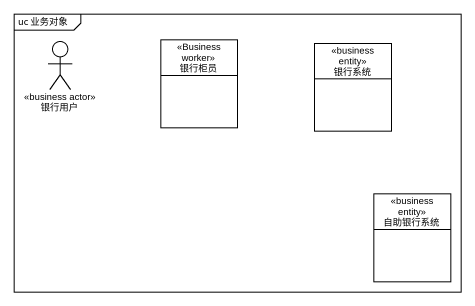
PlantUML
@startuml
mainframe uc 业务对象
allowmixing
hide circle
hide empty members
actor 银行用户 <<business actor>>
class 银行柜员 <<Business worker>>
class 银行系统 <<business entity>>
class 自助银行系统 <<business entity>>
@enduml
